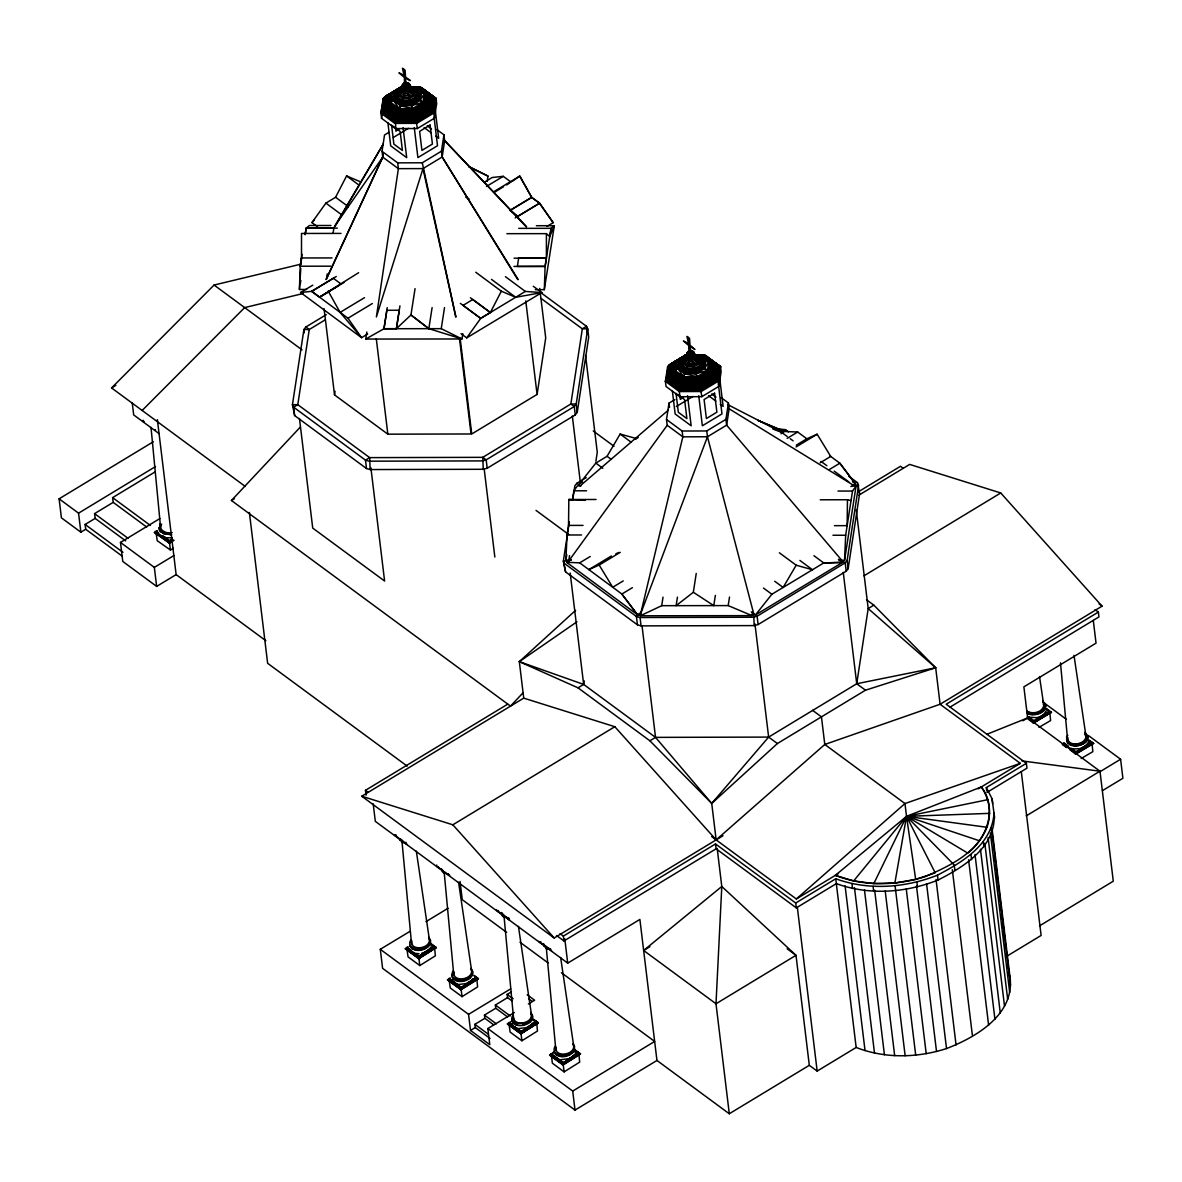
<?xml version="1.0" encoding="UTF-8"?>
<svg xmlns="http://www.w3.org/2000/svg" width="1182" height="1182" viewBox="0 0 1182 1182"><rect width="100%" height="100%" fill="white"/><g stroke="black" fill="none" stroke-linecap="round" stroke-linejoin="round"><path stroke-width="1.5" d="M506.915 233.681L546.409 233.652L546.394 258.149L545.124 266.393M431.105 944.167L431.12 946.265M501.596 914.262L501.611 912.77M575.427 1052.586L575.412 1050.488M451.82 974.736C452.248 986.615 476.376 981.4 472.239 970.392M511.673 1018.84C512.338 1029.906 533.082 1026.286 532.801 1016.18M820.234 499.794L847.464 499.75L847.139 525.65L834.433 525.665M449.721 875.301L447.83 874.133M507.639 917.734L508.718 919.655L509.516 919.123M438.448 866.982L437.089 866.746L436.705 865.076M306.611 289.472L299.43 289.472L300.198 266.216L301.499 257.957L301.513 233.46L341.022 233.415M448.436 873.675L448.406 874.739L444.506 871.858M508.304 917.779L508.26 918.842L497.858 911.159L498.523 910.568M544.326 289.679L545.109 266.408L551.048 228.333L554.314 225.703L544.326 289.679L535.357 289.679M1066.607 739.178C1067.183 749.033 1083.067 746.935 1087.292 740.434M1088.09 738.617L1088.149 736.829M571.379 560.076L565.927 560.091L567.035 534.988L569.089 521.764M839.102 560.327L844.539 560.327L845.662 535.239L852.518 491.047L856.063 486.083L852.429 486.083M406.268 90.26L403.313 89.566L401.821 86.611L404.244 85.444L404.022 90.083L408.809 89.921L409.031 88.665L403.638 86.98L402.279 85.06L403.756 84.41L405.736 85.872L406.032 90.659L410.642 86.596L409.149 83.641C402.072 81.661 413.05 83.272 410.184 88.148L406.032 90.659L405.736 85.872L409.814 85.045L410.184 88.148L408.809 89.921L406.032 90.659L403.313 89.566L401.821 86.611L403.653 83.287L404.569 83.375L402.545 88.162L405.781 89.537L420.171 86.995L436.099 98.461L436.66 103.632L434.444 118.185L417.379 128.528L395.482 128.572L381.564 118.318L380.929 113.147L383.16 98.594L385.879 96.082M691.145 351.837L690.894 350.714L689.032 351.542L687.023 356.329L688.013 357.053L690.125 355.723L690.214 354.039L694.277 353.211L694.647 356.314L693.273 358.087L688.485 358.249L686.284 354.777L688.116 351.453L692.903 351.29L695.105 354.748L690.495 358.826L690.125 355.723L693.612 351.808L695.105 354.748M405.781 89.537L404.022 90.083L404.244 85.444L403.284 86.714L403.047 88.532L404.776 89.847L402.648 88.162L404.244 85.444L403.535 88.901L408.44 86.818L409.814 85.045L409.149 83.641L405.662 87.557M689.032 351.542L686.742 353.226L688.22 352.576L688.707 353.61L688.485 358.249L693.273 358.087L694.277 353.211L693.612 351.808L690.657 351.113L688.116 351.453L686.742 353.226L687.407 354.63L693.494 356.831L702.891 354.895L706.688 356.343L703.039 356.343M693.287 354.393L693.391 352.472L694.647 356.314L690.495 358.826L690.214 354.039L686.284 354.777L687.776 357.732L690.731 358.427M299.43 289.472L300.804 268.462M301.144 263.217L301.499 257.957L332.024 257.927M436.202 947.521L434.651 946.885L418.709 956.888L418.576 958.558L436.202 947.521L431.77 944.241M478.415 978.622L476.878 978.002L460.921 988.004L460.803 989.659L478.415 978.622L473.982 975.357M538.283 1022.726L536.746 1022.105L520.789 1032.108L520.671 1033.762L538.283 1022.726L533.378 1019.179M575.856 1050.65L580.022 1054.3L563.016 1064.967L563.016 1063.209L578.973 1053.206L580.51 1053.842L562.898 1064.879L549.586 1055.068L552.762 1053.251M1033.29 722.941L1033.437 721.286L1049.882 711.667L1051.448 712.303L1033.29 722.941L1027.365 718.567M1093.675 743.419L1092.109 742.769L1075.65 752.402L1075.502 754.042L1093.675 743.419L1088.725 739.843M981.296 786.961C990.944 800.716 992.348 819.54 983.705 834.123C971.515 855.738 947.403 866.834 925.683 876.453C896.577 885.865 864.042 886.633 835.334 875.36L906.52 816.348L981.296 786.961C997.756 807.882 987.103 837.964 967.792 853.123L906.52 816.348L904.969 803.553L824.785 744.468L821.446 716.868L812.566 710.323M717.178 848.381L721.788 886.485L796.003 955.307L809.315 1065.307L817.161 1071.084L856.167 1047.459C884.875 1058.732 917.395 1057.979 946.516 1048.567C975.534 1037.397 1013.949 1015.175 1010.182 978.548L992.008 828.419M409.179 86.493L409.415 84.676L407.687 83.375L410.642 86.596M693.642 354.644L693.878 352.842L692.15 351.527L694.277 353.211L692.903 354.984L690.125 355.723M1039.525 676.562L1043.795 705.447C1042.583 712.539 1032.093 714.696 1026.73 710.884M1073.995 655.33L1086.022 736.563C1085.342 744.896 1067.405 747.349 1067.76 737.745M327.222 273.869L326.395 279.321L382.746 157.132L383.293 153.497M459.502 338.643L471.042 433.971L387.844 434.178L334.521 394.891L335.067 391.286M380.929 113.147L390.784 102.376L392.128 93.526C395.069 93.408 408.292 87.837 401.319 86.774L383.751 97.929L380.929 113.147L394.847 123.401L416.758 123.356L433.824 113.014L436.099 98.461L421.235 87.483L434.326 97.175L432.169 110.901L433.809 113.014L434.444 118.185M435.242 97.796L433.011 111.95L416.433 121.997L395.128 122.056L381.579 112.083L384.386 97.308M381.564 118.318L382.111 114.684M398.851 129.355L395.852 131.172L395.423 120.712L383.057 110L385.805 96.17L382.288 111.034L395.423 120.712L416.079 120.653L432.169 110.901L433.824 113.014L436.04 98.461L422.122 88.207M417.379 128.528L416.079 120.653L395.748 119.352L383.855 108.966L386.588 95.668L391.183 93.703M395.128 122.056L396.472 116.634L384.711 107.961L387.415 95.195L401.54 86.744C408.957 89.522 390.104 93.393 386.662 95.579M432.169 110.901L413.153 94.471L408.263 89.241L408.484 88.133L416.685 91.871L431.341 95.55L428.416 106.853L414.202 113.871L397.758 112.571L388.597 104.134L390.134 94.058L387.563 105.065L397.3 113.915L414.601 115.23L429.406 107.843L431.341 95.55L419.61 86.847L409.873 86.759M326.025 279.543L382.746 157.132L382.037 151.326L384.534 134.97L388.952 132.295M410.065 86.818L419.034 86.759L429.14 94.663L426.318 104.947L413.39 111.197L398.231 111.241L389.661 103.248L391.109 93.777L388.597 104.134L398.231 111.241L413.803 112.526L427.367 105.907L430.248 95.077L419.61 86.847L408.765 86.847L418.428 86.729L429.14 94.663L427.382 105.892L414.202 113.871L397.3 113.915L386.558 106.011L388.272 94.782L385.613 106.971L396.472 116.634L404.052 95.284L405.411 90.009L404.392 89.256L397.58 96.983L388.597 104.134M409.238 87.187L415.901 87.172L424.338 93.422L422.949 102.273L412.562 108.581L399.235 108.611L393.414 100.455L397.58 96.983L398.349 91.945L404.318 88.325L395.911 92.684L403.993 88.207L397.182 92.314M404.037 88.872L399.516 91.457L398.866 95.757L397.58 96.983L401.791 102.258L411.041 103.942L420.231 100.381L411.587 105.626L400.476 105.656L393.414 100.455L394.537 93.068L390.784 102.376L399.25 108.611L397.758 112.571L387.563 105.065L389.188 94.397L386.558 106.011L396.886 115.275L414.985 116.575L429.406 107.843L432.169 110.901L415.724 119.293L395.748 119.352L383.057 110L385.081 96.717L382.288 111.034M411.897 93.156L409.46 90.541L405.411 90.009L402.973 98.786L400.092 94.501L400.639 90.911L398.866 95.757L402.973 98.786L409.445 98.771L414.483 95.712L415.192 91.383L411.1 88.34L409.563 88.177L412.355 90.246L411.897 93.156L429.406 107.843M403.712 88.886L402.368 91.915L404.54 93.526L407.953 93.511L410.612 91.901M408.484 88.133L409.711 88.886L409.46 90.541L407.48 91.753L404.998 91.768L403.417 90.6L403.668 88.946L395.852 92.757L393.414 100.455M517.731 279.587L442.157 156.984L441.462 151.178L443.959 134.822L436.852 129.577M518.189 279.587L442.157 156.984L444.654 140.628L443.959 134.822M326.306 314.619L305.857 327L303.907 329.527L292.442 404.687L294.643 415.576L366.509 468.53L370.143 469.564L483.246 469.284L487.191 468.235L575.279 414.882L577.23 412.355L588.695 337.195L587.69 328.818L586.508 326.306L539.568 291.718M569.103 523.434L563.371 561.022L565.572 571.896L637.438 624.85L641.072 625.884L754.175 625.603L758.12 624.554L846.209 571.202L848.159 568.69L859.624 493.515L857.438 482.64L848.632 476.154M572.649 500.163L574.836 485.846L576.786 483.32L586.228 477.617M565.572 571.896L563.371 561.022L568.734 561.007L569.547 555.629M595.905 461.202L597.265 452.248L585.548 355.472M575.604 610.34L519.326 661.654L578.013 687.835L583.657 684.422L584.203 680.832M706.585 356.373L720.503 366.627L721.123 371.798L718.907 386.351L701.842 396.679L679.946 396.738L666.027 386.484L665.392 381.313L667.608 366.76L675.646 361.855M665.392 381.313L666.751 379.2L668.849 365.46L670.268 364.337L668.318 377.132L665.392 381.313L679.31 391.567L701.222 391.508L718.287 381.18L720.562 366.627C712.687 359.919 701.162 362.401 692.933 356.299M671.051 363.82L669.175 376.127L666.751 379.2L679.886 388.863L700.542 388.819L716.632 379.067L718.789 365.341L704.073 355.014L694.336 354.91M686.003 354.91L671.952 363.273L670.076 375.137L681.349 383.441L699.064 383.382L712.864 375.019L715.804 363.701L713.869 376.009L699.448 384.741L680.935 384.8L669.175 376.127L671.878 363.362L685.767 354.94L669.603 364.795L686.003 354.91L668.923 365.371L686.24 354.925L671.125 363.746C676.045 361.456 685.634 358.338 686.24 354.925L672.809 362.859L671.021 374.177L668.318 377.132L680.211 387.519L700.542 388.819L701.842 396.679M687.052 355.354L674.656 362.15L673.06 372.3L671.021 374.177L681.349 383.441L699.448 384.741L701.222 391.508M568.734 561.007L667.209 425.298L666.5 419.492L668.997 403.136L674.892 399.56M718.907 386.351L718.287 381.18L715.745 378.033L697.646 362.593L698.207 359.003L694.78 356.462L700.365 355.339L708.786 361.589L707.412 370.439L697.025 376.733L683.698 376.777L675.247 370.542L676.592 361.692L682.812 360.111L688.131 357.112L687.88 358.767L683.329 363.923L673.06 372.3L682.221 380.737L698.665 382.037L712.864 375.019L714.711 363.243L704.073 355.014L693.982 355.028M675.247 370.542L679 361.234L687.732 355.93L676.651 361.618L680.374 360.85L688.456 356.373L681.645 360.48L680.714 366.331L677.877 368.607L683.698 376.777L679.31 391.567L680.315 399.339L683.314 397.521M694.528 354.969L703.497 354.925L714.711 363.243L711.845 374.059L698.267 380.693L682.694 379.407L674.124 371.414L675.572 361.928L673.06 372.3L682.694 379.407L697.853 379.363L709.658 372.212L695.075 360.067L692.416 361.677L689.003 361.692L686.831 360.082L688.175 357.053M720.503 366.627L718.287 381.18L710.781 373.113L712.451 362.446L702.891 354.895L714.711 363.243M846.209 571.202L845.204 562.839L841.791 560.327L726.635 425.151L725.925 419.344L728.422 402.988L721.316 397.743M728.422 402.988L729.117 408.795L726.635 425.151L707.457 436.764L682.841 436.823L667.209 425.298M848.159 568.69L847.154 560.312L858.62 485.152L853.256 485.167L729.117 408.795M858.812 495.199L909.667 464.408L1000.74 492.968L1102.067 606.159L940.104 704.25L824.785 744.468L716.144 839.9L711.727 803.42L768.64 737.095L856.728 683.743L868.194 608.567L856.256 509.959M333.117 233.076L333.871 228.111L306.153 228.156L305.119 234.745L306.153 228.141L309.418 225.511L330.96 225.496M395.852 92.757L394.847 99.332L400.476 105.656L412.562 108.581L416.758 123.342M716.632 379.067L700.187 387.46L697.025 376.733L684.939 373.808L677.877 368.607L679 361.234L686.594 357.023M687.968 357.319L685.161 359.018L684.555 362.667L687.998 365.194L698.946 363.879L693.908 366.937L687.436 366.952L683.329 363.923L683.979 359.624M686.166 358.471L685.723 361.397L688.515 363.45L692.903 363.435L696.316 361.367M462.783 333.708L461.97 338.968L441.241 328.67L383.973 328.714L386.854 310.29L399.265 310.26L396.413 328.699L383.987 328.729L365.74 339.057L366.834 332.039M546.409 233.652L549.763 236.592L551.048 228.333L518.721 228.362M581.071 485.832L577.437 485.832L573.891 490.811L572.398 500.385L568.837 499.513L568.527 525.414L583.051 525.399M565.927 560.091L566.769 554.654M752.55 612.217L752.018 615.63L640.319 615.792L640.851 612.365M640.319 615.792L661.713 605.686L663.028 597.146M677.449 597.117L676.119 605.672L693.332 592.271L696.242 573.462M715.361 595.359L713.78 605.627L693.332 592.271M752.018 615.645L728.186 605.598L729.516 597.058M781.139 433.794L781.671 430.381L757.839 420.349L781.671 430.381L778.007 430.381M844.554 560.327L856.063 486.083M302.06 254.366L300.198 266.216L330.724 266.186M300.258 284.153L300.819 280.592M410.642 91.856L411.011 89.596L409.711 88.886L407.022 90.009L414.985 116.575L396.472 116.634L395.423 120.712M397.58 96.983L402.397 100.529L409.977 100.5L415.872 96.924L416.685 91.871L412.695 88.207L409.075 88.133M409.327 87.512L414.38 87.763L419.787 92.669L418.768 99.244L411.041 103.927L401.141 103.957L394.862 99.332L397.122 92.373L396.251 98.18L401.141 103.957L411.587 105.626L422.92 102.287M383.973 328.714L387.253 307.66M415.901 87.172L421.413 92.979L420.245 100.367L424.338 93.422L426.791 93.954L425.225 104.031L413.39 111.197L398.718 109.926L389.661 103.248M426.791 93.954L417.187 86.833L425.579 93.674L424.102 103.144L426.791 93.954L417.822 86.759L410.346 86.803M383.855 108.966L396.103 117.993L415.37 117.934L430.366 108.847L432.376 96.052L431.341 95.55M399.944 305.887L396.384 328.699L410.952 314.973L415.059 288.644M432.11 307.615L428.83 328.67L461.97 338.968L365.74 339.057M441.241 328.67L444.521 307.601M487.191 181.393L488.003 176.133L468.87 166.618L488.003 176.133M674.124 371.414L683.181 378.077L697.439 378.048L709.658 372.212L712.451 362.446L702.285 354.91L700.365 355.339L705.861 361.145L704.708 368.518L708.786 361.589L701.148 360.037L696.346 356.476L695.563 356.506L699.655 359.55L697.646 362.593L695.105 360.022L695.459 357.762L694.174 357.053L695.075 360.067M696.361 361.323L696.819 358.412L694.026 356.343M698.976 363.849L699.655 359.55M707.383 370.454L696.035 373.778L685.604 372.123L680.699 366.331L682.812 360.111L682.044 365.149L686.86 368.695L694.425 368.666L700.32 365.09L701.148 360.037L697.158 356.373L693.538 356.299M694.809 354.969L701.65 354.999L710.042 361.84L708.55 371.311L711.254 362.12L702.285 354.91L695.046 354.91M709.673 372.197L711.254 362.12L701.65 354.999M703.497 354.925L713.603 362.83L711.845 374.059L698.665 382.037L681.763 382.082L671.021 374.177L673.651 362.564L672.026 373.231L681.763 382.082L699.064 383.382L713.854 376.009M668.318 377.132L680.566 386.145L699.833 386.1L714.829 377.014L716.839 364.204L704.635 355.161L693.701 355.339M667.697 366.656L686.772 355.147L668.288 366.006L666.042 380.249L679.591 390.223L700.896 390.163L717.474 380.116L719.705 365.962L720.562 366.627L705.181 355.368L717.829 364.75L715.745 378.033L700.187 387.46L680.211 387.519L667.505 378.166L669.529 364.883L666.751 379.2M172.188 532.565C167.268 534.234 157.575 530.23 161.639 524.114M430.189 943.561L430.499 941.759M472.416 974.677L472.327 971.176M835.334 875.36L853.655 880.93L873.838 883.53L894.877 882.998L906.52 816.348L987.812 799.682M401.821 86.611L403.653 83.287M670.268 364.337L667.505 378.166L679.886 388.863L679.31 391.567M690.081 346.06L694.942 349.488L690.037 345.233L689.534 338.333L686.905 336.412L688.559 343.504L683.403 340.977L688.84 345.646L688.973 352.133M796.313 907.879L795.722 903.018L835.777 878.758C868.534 890.726 905.353 887.933 937.459 875.168C962.458 862.151 992.023 844.583 994.047 813.127C996.884 846.504 963.818 866.982 938.05 880.029C905.944 892.794 869.125 895.587 836.354 883.619L796.313 907.879L716.115 848.794L715.524 843.933L563.356 936.1L563.932 940.961L716.115 848.794M384.711 107.961L387.415 95.195M406.194 82.947L408.44 83.124L409.903 85.045L409.031 88.665L407.362 85.444M672.735 362.933L670.076 375.137L680.935 384.785L680.566 386.145L700.187 387.46M403.313 89.566L404.244 85.444M409.903 85.045L410.184 88.148L407.893 89.832M674.597 362.224L672.026 373.231L682.221 380.737L698.267 380.693L710.766 373.128L697.853 379.363L683.181 378.077L682.694 379.407M434.326 97.175L431.297 109.867L415.724 119.293L396.103 117.993M637.438 624.85L636.433 616.487L640.6 613.96L682.841 436.823L682.147 431.016L666.5 419.492M718.789 365.341L715.745 378.033L699.833 386.1M679.886 388.878L680.211 387.519M683.181 378.077L689.874 358.176L688.855 357.422L686.831 360.082M689.461 359.919L689.874 358.176L693.878 358.752L689.461 359.919L687.88 358.767L688.855 357.422L689.461 359.919L687.436 366.952L684.555 362.667M430.366 108.847L433.38 96.599L419.61 86.847M714.829 377.014L717.843 364.75M1049.897 713.219L1050.606 720.562L1038.934 727.388M1092.124 744.32L1092.833 751.678L1081.161 758.504M434.666 948.452L435.375 955.81L419.817 965.561L408.056 956.873L407.007 949.545L418.916 958.321L419.817 965.561M476.893 979.553L477.602 986.911L462.044 996.662L450.283 987.989L449.234 980.646L461.143 989.437L462.044 996.662M536.761 1023.656L537.47 1031.014L521.912 1040.766L510.136 1032.093L509.087 1024.75L520.996 1033.541L521.912 1040.766M578.988 1054.772L579.682 1062.13L564.124 1071.882L552.363 1063.209L551.536 1056.324M710.781 373.113L713.603 362.83M1045.523 705.536L1043.869 709.023A11.879 7.742 -6.9 0 1 1037.235 712.761L1031.768 713.263L1027.173 711.978M1067.139 736.859C1064.76 743.7 1074.674 745.62 1079.447 743.862A11.879 7.742 -6.9 0 0 1086.081 740.139L1087.75 736.652L1085.002 732.19M396.472 116.634L397.3 113.915M411.883 940.887C409.637 951.54 430.706 948.895 429.347 939.394L416.345 851.203M454.11 972.003C451.864 982.641 472.933 979.996 471.574 970.496L458.572 882.304M680.935 384.8L681.763 382.082M556.19 1047.208C553.944 1057.86 575.028 1055.216 573.654 1045.715L560.652 957.523M677.877 368.621L680.315 360.924L688.101 356.196M684.792 356.358L685.383 355.176M681.586 360.54L679.31 367.499L684.939 373.822L696.05 373.793L704.694 368.548L695.489 372.094L685.604 372.123L679.31 367.499L680.315 360.924L688.781 356.476M683.329 363.923L685.102 359.077L688.5 357.038M408.204 946.9L405.278 948.747L418.709 958.646L435.715 947.979L431.282 943.975M450.431 978.016L447.49 979.848L460.936 989.748L477.942 979.095L475.208 976.495M511.762 1021.189L507.359 1023.952L520.789 1033.851L537.81 1023.198L533.629 1019.534M640.6 613.96L707.457 436.764L706.747 430.957L725.925 419.344M1050.961 712.761L1046.794 709.111M1093.365 743.419L1075.65 754.146L1069.754 749.565M430.691 942.778C428.017 950.756 413.39 953.771 409.578 945.452M683.698 376.777L686.86 368.695L694.957 370.394L703.201 367.425L705.876 361.145L698.828 355.93L693.79 355.679M399.25 108.611L402.397 100.529L410.494 102.228L418.738 99.273L421.413 92.979L414.365 87.763L409.607 87.763M549.763 236.592L554.314 225.703L536.362 225.718M401.112 86.862L400.329 88.192L401.319 86.774M1046.247 710.722L1043.987 714.253A12.219 7.979 -6.9 0 1 1036.688 717.666L1028.709 717.178M159.792 523.966L159.629 529.152A11.879 7.742 -6.9 0 0 165.125 532.846L170.43 533.333M421.413 92.979L419.802 92.669L417.305 98.091L418.221 92.299L413.523 88.029L410.11 87.941M873.838 883.53L906.52 816.348L989.703 813.364M415.887 96.894L418.221 92.299L412.695 88.207L408.854 88.31M700.35 365.061L702.684 360.466L697.986 356.181L694.573 356.107M317.633 226.811L311.945 222.6L325.892 203.112L335.585 197.276L346.592 175.911L360.909 181.998M475.74 272.229L501.345 291.2L490.353 312.55L480.69 318.386L466.698 337.875L461.01 333.664M143.096 420.275L143.052 421.575L144.145 421.427M410.937 939.838C406.017 947.004 417.482 950.919 422.831 948.097A11.879 7.742 -6.9 0 0 429.036 944.063L430.337 940.473L428.874 937.296M453.164 970.939C448.244 978.105 459.709 982.035 465.058 979.213A11.879 7.742 -6.9 0 0 471.263 975.165L472.564 971.589L471.101 968.398M513.032 1015.043C510.107 1018.677 512.545 1024.513 517.199 1025.045M531.279 1020.554L532.269 1018.781M555.259 1046.159C550.324 1053.325 561.79 1057.24 567.138 1054.433A11.879 7.742 -6.9 0 0 573.344 1050.384L574.659 1046.794L573.181 1043.617M334.89 226.619L383.367 143.953L334.432 226.619L382.746 157.132L398.378 168.657L422.993 168.598L442.157 156.984M582.519 481.916L579.402 483.807L595.831 463.093L607.06 456.296L620.136 434.06L636.433 438.566M799.904 560.431L812.477 569.739L796.18 565.218L783.119 587.469L774.727 581.263M690.894 350.714L692.903 351.29L692.15 351.527M537.145 1023.642L533.259 1020.14M412.695 88.207L411.883 88.31L416.685 91.871L415.192 91.383L413.183 94.442L413.744 90.837L411.1 88.34L414.365 87.763M1050.576 712.776L1033.585 722.985M1045.184 708.594L1039.983 713.13L1031.93 714.549M1066.445 737.125L1067.804 735.189M1087.41 739.696C1083.85 745.428 1075.487 747.157 1069.547 744.365M403.417 90.6L404.392 89.256L404.998 91.768M847.154 560.312L845.204 562.839L757.115 616.191L753.17 617.24L640.053 617.521L636.433 616.487L564.553 563.533M751.25 611.862L755.446 614.965L771.876 594.25L823.721 562.942L842.574 562.366L838.393 559.263M853.655 880.93L906.52 816.348L986.867 827.282M311.945 222.6L314.427 219.926M523.079 692.755L510.521 706.127L231.436 500.503L300.331 427.071M427.588 946.974L429.199 945.349M571.896 1053.295L573.506 1051.67M245.295 486.467L111.566 387.932L214.075 285.054L300.967 264.147M142.15 410.464L244.674 307.586L303.183 293.505M690.081 346.075L691.307 354.112M578.013 687.835L649.878 740.789L711.727 803.42L777.401 743.537L865.49 690.199L935.686 667.771L940.104 704.25L1020.302 763.336L978.194 788.837M540.75 941.685L540.085 942.276L550.487 949.944M711.712 836.62L796.343 898.985L904.969 803.553L1020.302 763.336M668.303 410.139L580.199 485.832L576.786 483.32M787.153 948.777L796.003 955.307L715.997 1003.769L643.643 950.476L721.788 886.485L715.997 1003.769L729.294 1113.754L809.315 1065.307M404.569 83.375L402.279 85.06L403.431 84.543M358.634 272.687L319.554 297.17L311.679 291.348M512.574 181.142L519.755 176.059L531.693 197.379L539.568 203.215L553.161 222.674L547.059 226.353M716.144 839.9L614.817 726.708L523.729 698.134L519.326 661.654L576.934 621.821M469.815 978.09L462.546 981.104L457.345 980.942M529.669 1022.194L522.4 1025.208M402.767 89.596L401.259 93.23L404.052 95.284L408.44 95.269L411.853 93.201M686.225 358.412L687.23 357.762M407.421 844.583L405.914 843.653L405.928 842.264M551.61 950.993L550.236 948.599M428.002 950.033L434.222 946.132L418.753 956.666L426.436 951.022M418.709 958.646L435.892 947.521M470.229 981.149L476.449 977.248L460.98 987.768L468.663 982.124M520.834 1031.871L536.318 1021.351L520.834 1031.871L508.984 1022.43L511.924 1024.602M537.973 1022.74L520.789 1033.851M563.06 1062.987L578.53 1052.468L563.06 1062.987L551.3 1054.314L554.314 1051.596M400.742 87.232L384.46 97.219L400.58 87.498M400.92 87.025L385.14 96.629L401.54 86.744M387.799 95.772L383.16 98.594L383.574 102.036M395.556 91.073L390.902 93.895L402.308 86.995L390.193 93.984M400.092 94.501L403.535 97.042L408.942 97.027L413.153 94.471M398.718 109.926L412.976 109.882L424.072 103.159M393.34 137.481L408.425 128.336M382.037 151.326L397.684 162.85L422.284 162.791L441.462 151.178M111.566 387.932L115.851 385.332M324.991 319.982L309.256 329.512L303.907 329.527L304.306 332.866M154.768 472.106L112.615 497.622L113.191 502.365L94.575 513.638L95.151 518.396L85.119 524.468L85.695 529.255L80.864 532.181L61.405 517.834L59.1 498.819L153.335 441.743M80.864 532.181L78.559 513.165L155.522 466.55M157.369 419.61L176.133 574.6L156.645 586.405L122.78 561.45L120.475 542.435L159.865 518.573M155.019 532.919L169.514 543.055L154.414 532.461L157.634 530.703M231.436 500.503L234.435 498.686M172.232 539.391L169.351 541.134L172.144 538.623M173.798 540.307L169.351 543.011L169.336 541.371L172.291 539.568M173.724 540.159L169.44 543.099M156.172 533.363L157.236 540.706L170.43 550.029L173.311 548.285M156.645 586.405L154.34 567.39L173.828 555.584M537.116 394.389L471.736 433.986L460.197 338.658M680.019 359.239L667.623 366.76L668.037 370.202M696.05 373.793L697.025 376.733L691.485 358.161L694.174 357.053M687.983 365.208L693.908 366.937L693.406 365.194L697.616 362.638M693.671 356.373L697.986 356.181L704.25 360.835L701.768 366.257L694.957 370.394L686.24 370.409L682.044 365.149L680.699 366.331L686.24 370.409L695.504 372.094L703.201 367.425L704.25 360.835L698.828 355.93L694.07 355.93M697.439 378.048L708.535 371.325M676.296 406.549L692.888 396.502M788.497 431.844L785.557 429.687L781.391 432.213L772.821 428.977M366.065 795.176L365.474 790.315L507.802 704.117M858.265 491.86L900.492 466.284L903.225 468.294M723.015 835.733L554.181 937.991L361.766 796.225L523.729 698.134M361.766 796.225L452.854 824.8L614.817 726.708M863.939 575.826L1000.74 492.968M649.878 740.789L655.537 737.376L768.64 737.095L777.401 743.537M935.686 667.771L873.838 605.154L868.194 608.567L935.686 667.771L856.728 683.743L843.254 572.354M373.202 803.893L375.315 821.357L567.729 963.123L639.89 919.419L656.956 1060.461L575.013 1110.09L382.599 968.324L380.294 949.309L410.243 931.18M425.993 921.635L448.067 908.264M1095.049 609.631L1098.359 612.069L946.191 704.236L1026.375 763.321L1026.966 768.182L986.911 792.442M949.914 707.205L1098.95 616.93L1098.359 612.069M514.347 1012.501L487.841 1028.547L489.791 1044.652L470.51 1030.438L468.56 1014.348L510.654 988.861M511.998 1000.918L507.551 997.638L507.167 994.417L511.451 991.831M507.639 1016.978L495.76 1008.231L495.376 1005.025L507.551 997.638M493.751 1024.868L484.842 1018.308L484.457 1015.087L495.76 1008.231M490.102 1038.49L475.267 1027.557L474.883 1024.336L484.842 1018.308M470.51 1030.438L475.267 1027.557M528.384 1004.006L534.619 1000.223L527.202 994.771M643.643 950.476L649.923 946.664M1022.932 720.769L1027.631 717.917L1023.878 686.86L1096.039 643.141L1093.291 620.447M796.343 898.985L838.437 873.483M986.719 790.817L986.32 787.581L1026.375 763.321M1026.242 815.876L1099.984 771.211L1027.631 717.917L986.689 734.377M575.013 1110.09L572.709 1091.075L654.665 1041.445L561.406 972.742M1100.117 771.654L1120.595 759.243L1088.415 735.529M1102.407 790.669L1122.9 778.273L1120.595 759.243M1039.554 925.861L1113.281 881.196L1099.984 771.211L1021.957 760.913M1006.813 956.223L1041.12 935.45L1021.322 771.831M400.698 90.851L403.505 89.152M338.126 285.97L319.568 297.17L343.932 282.468M553.161 222.674L539.568 203.215L517.923 216.262L510.048 210.44L531.678 197.379L539.568 203.201M635.177 439.32L638.31 437.443M640.437 612.882L637.423 614.699L566.577 562.307L571.098 559.574M781.553 433.292L784.567 431.474L797.687 432.021L806.833 438.773L817.146 434.222L830.71 456.429L820.175 462.797M566.577 562.307L579.697 562.839L590.232 556.486M787.153 438.374L797.687 432.021M611.419 555.968L588.843 569.606L599.171 565.055L620.24 552.334M796.299 445.141L806.833 438.773M796.077 446.944L817.146 434.222M623.254 580.909L612.719 587.262L599.171 565.055M632.4 587.661L621.865 594.029L579.697 562.839M829.321 469.55L839.855 463.196L855.413 483.866L850.892 486.6M755.461 614.965L842.589 562.366L823.721 562.942L813.94 555.703M383.825 97.84L402.028 86.847L388.346 94.693M383.234 98.505L387.888 95.683M402.589 87.187L392.202 93.452L403.269 87.778L394.596 92.994M367.661 334.004L361.574 337.683L300.597 292.515L312.772 285.158M484.561 182.102L492.17 177.507L503.266 176.325L511.141 182.161M336.294 276.485L311.693 291.333L300.597 292.515M486.511 186.431L503.266 176.325M493.854 191.676L519.755 176.059L531.693 197.379L510.373 210.248M494.386 192.267L503.517 186.756M506.576 184.924L509.619 183.077M328.168 291.053L340.106 312.388L364.484 297.687M341.214 284.108L333.324 278.287L311.693 291.348L347.981 318.224L372.36 303.523M515.189 217.916L539.568 203.215M470.436 297.79L490.353 312.55L472.756 299.519L463.078 305.384L480.675 318.386L525.355 291.437L541.799 292.589L466.698 337.875M689.091 356.506L682.871 360.052L685.161 359.018M1027.601 716.735L1033.482 721.064L1049.453 710.899L1049.542 711.667M1033.334 722.734L1051.138 712.318M1084.987 745.931L1091.666 742.015L1075.709 752.18L1083.643 746.714M673.71 362.475L686.491 355.014M399.575 91.398L403.579 89.078M684.038 359.564L688.042 357.245M405.278 948.747L406.652 948.008L418.709 956.888M447.49 979.848L448.879 979.11L460.921 988.004M507.359 1023.952L508.733 1023.213L520.789 1032.108M549.586 1055.068L550.96 1054.329L563.016 1063.209M403.638 86.98L405.736 85.872M688.101 355.147L690.214 354.039M415.37 117.934L431.282 109.867L433.38 96.599L432.376 96.052M412.976 109.882L425.21 104.046L427.987 94.279L418.428 86.729M154.414 532.461L155.802 531.811L169.336 541.371M615.866 553.767L618.821 552.467M693.169 356.949L694.647 356.314M399.516 91.457L398.349 91.945L396.251 98.18L401.791 102.258L410.494 102.228L417.276 98.121L409.977 100.5L411.587 105.626M425.476 948.363L420.319 950.003L415.118 949.826M569.783 1054.684L561.938 1056.472L555.584 1054.211M894.877 882.998L915.681 879.378L935.228 872.848L906.52 816.348L979.435 840.771M407.687 83.375L408.44 83.124M404.022 90.083L404.776 89.847M690.244 357.703L688.131 357.983L687.761 354.881L688.707 353.61L688.013 357.053L693.494 356.831L691.825 353.61M421.841 953.18L424.53 952.367A12.219 7.979 -6.9 0 0 430.337 947.861M155.522 429.834L154.591 429.657M408.44 95.269L408.942 97.027L414.483 95.712M501.345 291.2L515.662 297.288L541.814 292.589L533.274 286.266M451.746 979.715L452.883 981.444A9.338 6.102 -6.9 0 0 458.601 984.503L466.757 983.483A12.219 7.979 -6.9 0 0 472.564 978.962M512.042 1023.878L512.752 1025.548A9.338 6.102 -6.9 0 0 518.47 1028.606L526.625 1027.586A12.219 7.979 -6.9 0 0 532.432 1023.065M560.682 1059.722L568.837 1058.688A12.219 7.979 -6.9 0 0 574.644 1054.181M1073.345 748.915L1078.915 748.782A12.219 7.979 -6.9 0 0 1086.199 745.354L1088.504 742.089M161.964 535.845A12.219 7.979 -6.9 0 0 166.618 537.751L172.144 537.869M171.745 534.663L163.707 533.791L159.969 531.161M397.758 112.571L413.803 112.526L426.303 104.962L427.987 94.279L417.822 86.759M776.456 428.667L785.557 429.687M682.147 431.016L706.747 430.957M573.891 490.811L586.597 490.781M837.994 491.062L852.518 491.047M596.083 499.484L568.837 499.513L585.12 500.37M567.035 534.988L581.559 534.973M832.955 535.254L845.662 535.239M661.713 605.686L728.186 605.598M409.43 86.98L416.552 86.98L425.579 93.674M418.192 87.793L421.738 87.793M306.153 228.141L337.298 228.111M514.067 258.178L546.394 258.149L518.647 258.178L517.376 266.438L545.109 266.393L513.948 266.438M170.592 534.619L162.968 533.23M409.297 86.907L416.552 86.98M693.76 355.073L701.015 355.147L710.042 361.84M506.797 918.104L508.969 918.207M416.374 953.401L419.093 953.8M847.464 499.75L851.025 500.621M1028.325 713.972C1034.752 716.573 1048.109 712.702 1045.257 704.058M711.254 362.12L712.451 362.446M403.535 97.042L409.445 98.771L409.977 100.5M519.326 661.654L583.657 684.422L655.537 737.376L711.727 803.42M415.192 91.383L410.317 88.31M1027.321 713.263L1029.433 714.12M465.811 197.261L469.003 198.842M728.038 404.761L781.391 432.213L787.256 436.527M402.56 840.638L399.871 838.644M504.64 915.858L501.375 912.504M546.867 946.959L544.178 944.965M395.63 834.817L395.778 835.955L406.18 843.623M412.946 949.057L410.198 946.398M158.698 532.919L156.054 531.043L156.157 531.811M162.658 535.712L169.262 540.366M1099.112 603.987L1102.067 606.159M427.263 125.824L431.533 128.986M424.102 127.553L431.371 132.916M435.744 136.137L438.655 138.279L435.227 110.029M385.613 106.971L396.886 115.275L414.601 115.23L428.401 106.868L430.248 95.077L419.034 86.759M393 126.179L400.137 131.438L402.427 150.439L393.872 144.13L391.582 125.129M790.182 438.685L793.122 440.856M820.988 461.379L826.853 465.708M834.197 471.116L848.853 481.916M711.727 393.99L715.997 397.137M708.565 395.719L715.834 401.082M720.207 404.288L723.118 406.431L719.277 374.664M677.463 394.345L684.6 399.605L686.89 418.605L678.335 412.296L676.045 393.296M541.253 298.573L582.327 328.832L587.69 328.818L576.225 403.993L577.23 412.355M1043.056 702.123L1066.459 719.365M1046.513 708.727L1051.448 712.303M1089.435 740.789L1092.109 742.769M1088.829 740.612L1091.754 742.828M1088.637 740.804L1091.414 742.857M1028.99 717.046L1033.393 720.296M1068.262 745.99L1063.859 742.739L1063.948 743.508M1071.202 748.162L1075.62 751.412M1075.65 752.402L1063.608 743.508L1062.204 744.232L1066.637 747.497M1028.074 717.341L1033.437 721.286M1066.858 747.423L1062.795 744.66M866.509 599.747L873.838 605.154M593.246 430.972L614.049 446.294M856.728 683.743L865.49 690.199M305.857 327L309.256 329.512L297.79 404.672L293.624 407.199L294.643 415.576M536.022 510.402L568.675 534.456M214.075 285.054L302.016 349.842M159.068 433.617L133.699 414.926L132.207 402.663M715.524 843.933L795.722 903.018M112.615 497.622L150.424 525.473M113.191 502.365L146.642 527.009M94.575 513.638L128.025 538.283M176.133 574.6L265.832 640.688M95.151 518.396L125.691 540.883M120.475 542.435L154.34 567.39M59.1 498.819L78.559 513.165M85.119 524.468L122.928 552.319M85.695 529.255L122.056 556.028M407.184 766.113L267.634 663.294L249.372 512.412M365.474 790.315L368.208 792.324M560.032 933.662L563.356 936.1M556.559 935.523L563.932 940.961M437.99 867.056L443.206 870.898L442.083 869.76M506.65 932.391L462.251 899.679L460.049 881.462M519.977 942.202L548.093 962.931M656.956 1060.461L729.294 1113.754M529.078 999.071L532.033 1001.257M507.167 994.417L513.106 998.79M575.59 1050.296L580.51 1053.842M431.977 944.92L434.651 946.885M474.204 976.022L476.878 978.002M534.072 1020.125L536.746 1022.105M576.284 1051.241L578.973 1053.206M431.371 944.743L435.715 947.979M475.09 976.982L477.942 979.095M533.466 1019.948L537.81 1023.198M575.693 1051.064L580.022 1054.3M495.376 1005.025L510.21 1015.944M411.306 950.476L406.903 947.225L418.753 956.666M414.247 952.648L418.65 955.898M460.877 987L449.116 978.327L460.98 987.768M514.864 1026.774L520.745 1031.103M551.211 1053.546L562.972 1062.219M551.314 1055.866L563.223 1064.642L564.124 1071.882M484.457 1015.087L496.322 1023.834M380.294 949.309L468.56 1014.348M487.841 1028.547L572.709 1091.075M474.883 1024.336L488.24 1034.176M829.794 455.764L839.855 463.196L855.413 483.866L852.458 481.68M620.136 434.06L631.321 442.334M779.396 552.807L796.18 565.218M607.06 456.296L611.257 459.399M595.831 463.093L602.82 468.264M763.483 588.045L771.876 594.25M413.523 88.029L419.787 92.669M704.635 355.161L716.839 364.204M697.158 356.373L702.684 360.466L701.768 366.257L694.425 368.666L695.504 372.094M505.438 276.691L525.355 291.437M491.476 279.366L515.662 297.288M346.592 175.911L359.387 185.397M335.585 197.276L348.395 206.747M325.892 203.112L341.539 214.696M460.359 303.36L480.66 318.386M1042.775 701.089L1045.287 703.837L1045.671 706.821M405.411 90.009L407.48 91.753L407.022 90.009M689.874 358.176L692.416 361.677M695.563 356.506L698.207 359.003M526.596 226.663L444.654 140.628L526.241 226.885M452.854 824.8L554.181 937.991M408.307 89.197L409.46 90.541M340.106 312.388L361.574 337.683L347.981 318.224M159.792 530.437L161.092 531.974M1084.603 733.845L1086.022 736.563M530.954 1012.501L532.432 1015.693L531.132 1019.268A11.879 7.742 -6.9 0 1 524.926 1023.317L517.051 1023.76L512.131 1020.332M531.117 1013.787L532.196 1015.279M452.411 977.514L453.489 978.992M550.177 1055.496L563.075 1064.716M507.95 1024.38L520.848 1033.6M448.081 980.277L460.98 989.497M405.869 949.176L418.768 958.395M1086.731 734.702L1087.662 736.223M1067.036 741.616L1067.967 743.138M538.77 941.345L540.144 942.675L540.351 941.626M395.852 834.98L396.029 836.354L394.463 835.024M572.901 1044.341L573.654 1045.715M530.688 1013.225C535.077 1022.46 514.702 1027.527 513.505 1017.687M470.82 969.122L471.574 970.496M428.593 938.02L429.347 939.394M986.32 787.581L992.082 798.81L994.638 817.988M858.442 491.003L859.624 493.515M408.218 87.763L408.706 88.798M543.602 943.62L544.252 945.57A7.58 4.935 -6.9 0 0 548.876 948.053M543.809 945.364L544.385 946.723M501.449 913.11L502.025 914.469A7.58 4.935 -6.9 0 0 506.664 916.937M553.885 1051.773C557.697 1060.091 572.324 1057.077 574.999 1049.114L575.398 1052.32M441.595 869.006L442.157 870.366A7.58 4.935 -6.9 0 0 443.265 871.503M441.728 870.159L442.304 871.503A7.58 4.95 -6.9 0 0 444.993 873.498M399.501 839.043L400.077 840.402M430.012 939.291L430.721 940.961M698.665 382.037L699.064 383.382M408.942 97.027L409.445 98.771M692.903 363.435L693.406 365.194M1043.381 703.999L1043.795 705.447M691.485 358.161L691.943 359.919M707.457 436.764L753.702 613.68L754.175 625.603M415.724 119.293L416.079 120.653M498.243 910.82L497.696 911.499L496.366 909.652M406.431 82.548L406.682 83.671M1009.029 973.48L1010.182 978.548M455.971 316.998L422.284 162.791M455.676 316.776L422.993 168.598L376.378 316.968L398.378 168.657L397.684 162.85M406.844 85.946L405.204 78.101L410.39 80.627L405.574 77.081L405.071 70.166L402.441 68.246L404.096 75.338L398.94 72.811L404.377 77.48L404.51 83.966M169.528 542.804L170.43 550.029M518.44 926.407L531.442 1014.599M915.681 879.378L906.52 816.348L954.243 865.002L954.834 869.863M158.772 527.645L159.023 529.447M992.082 798.81L992.658 803.671M991.609 829.129L1010.521 985.463M992.363 837.27L992.806 840.904M993.456 846.356L993.899 849.991M994.564 855.443L995.229 860.895M995.879 866.347L996.323 869.982M996.987 875.448L997.638 880.9M998.302 886.352L998.746 889.987M999.396 895.439L1000.061 900.891M1000.504 904.526L1001.169 909.977M1001.819 915.429L1002.262 919.064M1002.927 924.531L1003.355 928.166M1004.02 933.617L1004.685 939.069M1005.335 944.521L1005.779 948.156M1006.443 953.608L1006.887 957.243M1007.758 964.512L1008.202 968.147M991.077 827.696L991.668 832.556M990.413 833.147L1009.694 992.437M988.108 837.595L1007.685 999.396M984.813 843.283L1004.523 1006.222M983.306 841.806L983.897 846.667M980.469 849.267L1000.268 1012.871M975.002 854.453L994.934 1019.239M971.043 854.837L971.619 859.698M968.605 859.802L988.625 1025.237M952.323 869.671L972.343 1035.092M937.459 875.168L938.05 880.029M936.041 879.526L956.061 1044.947M926.57 883.781L946.516 1048.567M916.848 882.053L917.439 886.914M916.493 886.057L936.513 1051.478M857.438 482.64L857.837 485.979M906.254 888.894L926.2 1053.664M895.069 885.835L915.695 1055.098M885.2 890.977L905.146 1055.762M874.65 890.209L894.671 1055.629M873.07 886.397L873.661 891.258M864.47 889.943L884.417 1054.713M854.468 887.608L874.488 1053.044M851.956 883.678L852.532 888.539M845.086 885.835L865.032 1050.606M835.777 878.758L836.354 883.619M836.354 883.855L856.167 1047.459M797.362 907.481L817.161 1071.084M757.115 616.191L758.12 624.554M754.943 623.874L768.64 737.095M718.346 383.869L721.98 413.892L702.359 425.771L698.739 395.748M688.22 337.372L690.318 354.718M687.525 395.778L691.16 425.786L675.158 413.995L672.381 391.05M668.997 403.136L669.529 407.495M642.048 625.972L655.537 737.376M640.053 617.521L641.072 625.884M587.321 332.999L586.508 326.306L582.327 328.832L570.862 404.008L482.773 457.345L369.671 457.626L365.489 460.153L366.509 468.53M575.279 414.882L574.275 406.505L576.225 403.993L570.862 404.008L574.275 406.505L486.186 459.857L482.241 460.906L369.124 461.187L365.489 460.153L293.624 407.199L292.442 404.687L297.79 404.672L369.671 457.626L370.143 469.564M572.324 416.02L580.273 481.768M539.731 288.438L545.715 337.934L537.086 394.522L525.768 300.908M570.182 573.019L583.657 684.422M564.76 938.671L567.729 963.123M487.191 468.235L486.186 459.857L482.773 457.345L483.246 469.284M484.236 469.372L494.844 557.032M434.09 117.476L437.517 145.726L417.896 157.605L414.276 127.597M403.756 69.206L405.854 86.552M403.062 127.626L406.697 157.634L390.695 145.844L387.918 122.898M376.304 338.85L387.844 434.178M370.897 467.821L384.608 581.042L312.728 528.088L299.474 418.531M324.09 308.724L334.521 394.891M151.015 427.367L160.545 527.113M1060.476 662.866L1067.538 739.282M546.232 947.077L555.865 1050.325M504.005 915.976L513.653 1019.224M444.24 872.937L453.785 975.106M401.924 840.757L411.558 944.004M402.634 841.229A7.58 4.935 -6.9 0 1 399.93 839.25M404.717 842.884A7.58 4.95 -6.9 0 1 401.186 841.54M504.862 917.601A7.58 4.95 -6.9 0 1 502.158 915.622M549.024 949.205A7.58 4.95 -6.9 0 1 545.493 947.861M558.288 1059.116A9.338 6.102 -6.9 0 1 556.338 1058.067M688.707 353.61L687.776 357.732L688.751 356.964L687.111 356.329L688.707 353.61M430.115 125.041L419.625 131.379L421.93 150.395L432.42 144.041L430.115 125.041M714.578 393.192L704.088 399.546L706.393 418.546L716.883 412.193L714.578 393.192M428.83 328.67L410.952 314.973L428.815 328.685M693.878 358.752L692.726 357.407L693.908 358.707M637.423 614.699L621.865 594.029L637.423 614.699"/></g></svg>
